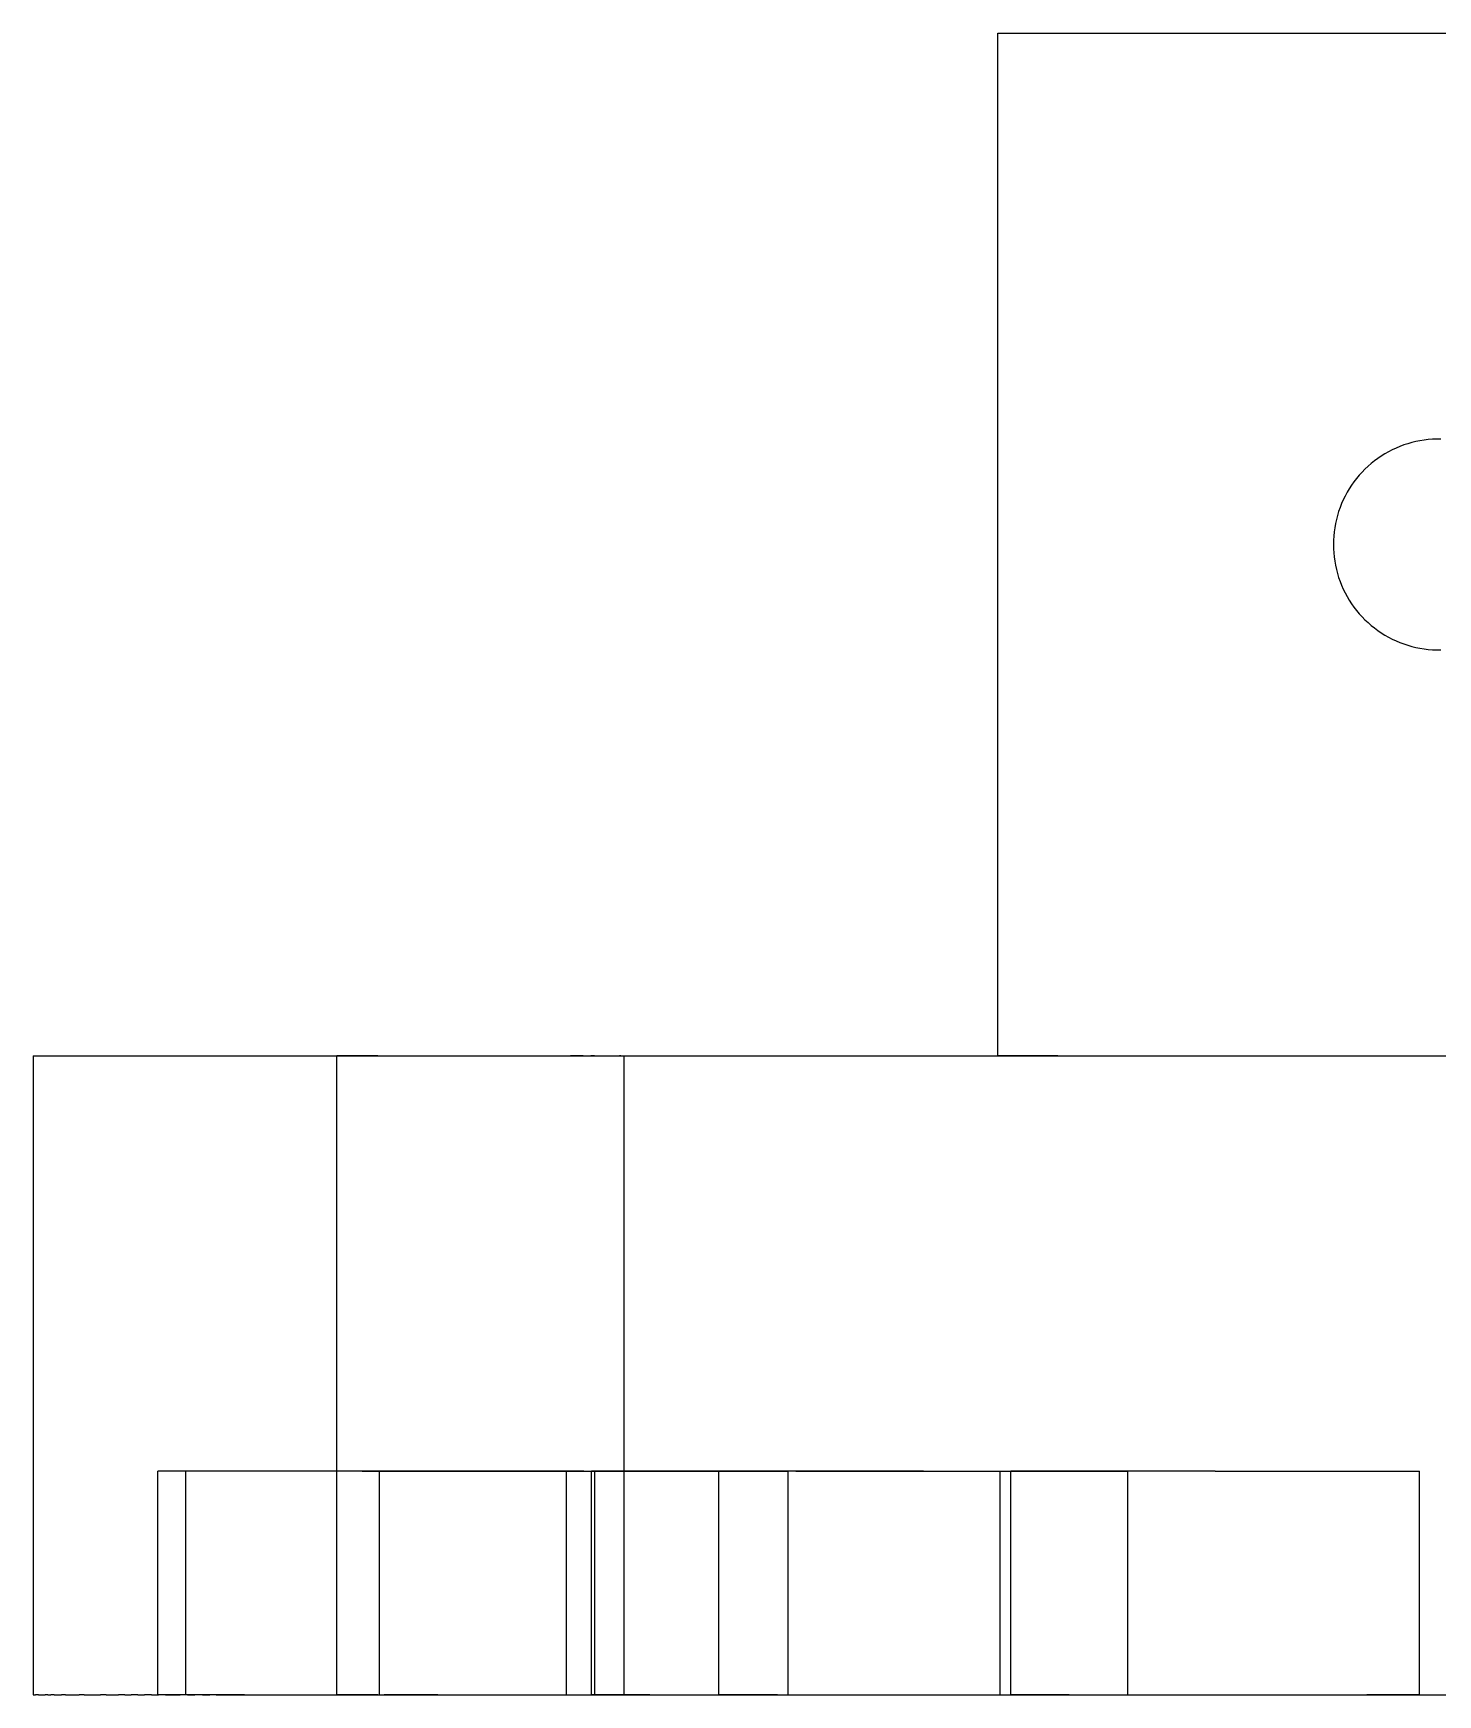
# Model space of a CAD drawing. Header units: millimetres. Extents: x -50 to 192, y -197 to 32.
# Drawn here: x 128 to 149.98, y -160 to -134 of the extents above; entities that cross this region are included whole.
import ezdxf

# ---------------------------------------------------------------- set-up
doc = ezdxf.new("R2010")
doc.units = ezdxf.units.MM
doc.layers.add('SIDE_YZ', color=7, linetype='Continuous')

msp = doc.modelspace()

# ---------------------------------------------------------------- linework, layer by layer
at = {"layer": 'SIDE_YZ'}
for p, q in [((143.1, -150), (143.1, -134)), ((143.1, -134), (143.102, -134)), ((143.102, -134), (143.11, -134)), ((143.11, -134), (143.122, -134)), ((143.122, -134), (143.139, -134)), ((143.139, -134), (143.161, -134)), ((143.161, -134), (143.188, -134)), ((143.188, -134), (143.22, -134)), ((143.22, -134), (143.257, -134)), ((143.257, -134), (143.298, -134)), ((143.298, -134), (143.344, -134)), ((143.344, -134), (143.394, -134)), ((143.394, -134), (143.449, -134)), ((143.449, -134), (143.508, -134)), ((143.508, -134), (143.572, -134)), ((143.572, -134), (143.639, -134)), ((143.639, -134), (143.711, -134)), ((143.711, -134), (143.787, -134)), ((143.787, -134), (143.867, -134)), ((143.867, -134), (143.95, -134)), ((143.95, -134), (144.037, -134)), ((144.037, -134), (144.128, -134)), ((144.128, -134), (144.222, -134)), ((144.222, -134), (144.319, -134)), ((144.319, -134), (144.419, -134)), ((144.419, -134), (144.522, -134)), ((144.522, -134), (144.628, -134)), ((144.628, -134), (144.736, -134)), ((144.736, -134), (144.847, -134)), ((144.847, -134), (144.96, -134)), ((144.96, -134), (145.075, -134)), ((145.075, -134), (145.192, -134)), ((145.192, -134), (145.311, -134)), ((145.311, -134), (145.431, -134)), ((145.431, -134), (145.553, -134)), ((145.553, -134), (145.676, -134)), ((145.676, -134), (145.799, -134)), ((145.799, -134), (145.924, -134)), ((145.924, -134), (146.049, -134)), ((146.049, -134), (146.174, -134)), ((146.174, -134), (146.3, -134)), ((146.3, -134), (173.7, -134)), ((149.642, -140.389), (149.578, -140.405)), ((149.706, -140.376), (149.642, -140.389)), ((149.771, -140.366), (149.706, -140.376)), ((149.836, -140.358), (149.771, -140.366)), ((149.902, -140.353), (149.836, -140.358)), ((149.967, -140.35), (149.902, -140.353)), ((150.033, -140.35), (149.967, -140.35)), ((149.046, -140.654), (148.993, -140.693)), ((149.1, -140.617), (149.046, -140.654)), ((149.156, -140.582), (149.1, -140.617)), ((149.213, -140.55), (149.156, -140.582)), ((149.271, -140.52), (149.213, -140.55)), ((149.331, -140.492), (149.271, -140.52)), ((149.391, -140.466), (149.331, -140.492)), ((149.453, -140.443), (149.391, -140.466)), ((149.515, -140.423), (149.453, -140.443)), ((149.578, -140.405), (149.515, -140.423)), ((148.755, -140.917), (148.713, -140.968)), ((148.799, -140.869), (148.755, -140.917)), ((148.845, -140.822), (148.799, -140.869)), ((148.893, -140.777), (148.845, -140.822)), ((148.942, -140.734), (148.893, -140.777)), ((148.993, -140.693), (148.942, -140.734)), ((148.599, -141.128), (148.566, -141.184)), ((148.635, -141.073), (148.599, -141.128)), ((148.673, -141.02), (148.635, -141.073)), ((148.713, -140.968), (148.673, -141.02)), ((148.455, -141.422), (148.433, -141.484)), ((148.479, -141.361), (148.455, -141.422)), ((148.505, -141.301), (148.479, -141.361)), ((148.534, -141.242), (148.505, -141.301)), ((148.566, -141.184), (148.534, -141.242)), ((148.383, -141.674), (148.371, -141.739)), ((148.397, -141.61), (148.383, -141.674)), ((148.414, -141.547), (148.397, -141.61)), ((148.433, -141.484), (148.414, -141.547)), ((148.351, -141.934), (148.35, -142)), ((148.355, -141.869), (148.351, -141.934)), ((148.362, -141.804), (148.355, -141.869)), ((148.371, -141.739), (148.362, -141.804)), ((148.35, -142), (148.351, -142.066)), ((148.351, -142.066), (148.355, -142.131)), ((148.355, -142.131), (148.362, -142.196)), ((148.362, -142.196), (148.371, -142.261)), ((148.371, -142.261), (148.383, -142.326)), ((148.383, -142.326), (148.397, -142.39)), ((148.397, -142.39), (148.414, -142.453)), ((148.414, -142.453), (148.433, -142.516)), ((148.433, -142.516), (148.455, -142.578)), ((148.455, -142.578), (148.479, -142.639)), ((148.479, -142.639), (148.505, -142.699)), ((148.505, -142.699), (148.534, -142.758)), ((148.534, -142.758), (148.566, -142.816)), ((148.566, -142.816), (148.599, -142.872)), ((148.599, -142.872), (148.635, -142.927)), ((148.635, -142.927), (148.673, -142.98)), ((148.673, -142.98), (148.713, -143.032)), ((148.713, -143.032), (148.755, -143.083)), ((148.755, -143.083), (148.799, -143.131)), ((148.799, -143.131), (148.845, -143.178)), ((148.845, -143.178), (148.893, -143.223)), ((148.893, -143.223), (148.942, -143.266)), ((148.942, -143.266), (148.993, -143.307)), ((148.993, -143.307), (149.046, -143.346)), ((149.046, -143.346), (149.1, -143.383)), ((149.1, -143.383), (149.156, -143.418)), ((149.156, -143.418), (149.213, -143.45)), ((149.213, -143.45), (149.271, -143.48)), ((149.271, -143.48), (149.331, -143.508)), ((149.331, -143.508), (149.391, -143.534)), ((149.391, -143.534), (149.453, -143.557)), ((149.453, -143.557), (149.515, -143.577)), ((149.515, -143.577), (149.578, -143.595)), ((149.578, -143.595), (149.642, -143.611)), ((149.642, -143.611), (149.706, -143.624)), ((149.706, -143.624), (149.771, -143.634)), ((149.771, -143.634), (149.836, -143.642)), ((149.836, -143.642), (149.902, -143.647)), ((149.902, -143.647), (149.967, -143.65)), ((149.967, -143.65), (150.033, -143.65)), ((128, -150), (128, -160)), ((128, -150), (128.002, -150)), ((128.002, -150), (128.009, -150)), ((128.009, -150), (128.021, -150)), ((128.021, -150), (128.037, -150)), ((128.037, -150), (128.058, -150)), ((128.058, -150), (128.083, -150)), ((128.083, -150), (128.113, -150)), ((128.113, -150), (128.147, -150)), ((128.147, -150), (128.185, -150)), ((128.185, -150), (128.228, -150)), ((128.228, -150), (128.276, -150)), ((128.276, -150), (128.327, -150)), ((128.327, -150), (128.383, -150)), ((128.383, -150), (128.442, -150)), ((128.442, -150), (128.506, -150)), ((128.506, -150), (128.573, -150)), ((128.573, -150), (128.644, -150)), ((128.644, -150), (128.719, -150)), ((128.719, -150), (128.797, -150)), ((128.797, -150), (128.879, -150)), ((128.879, -150), (128.964, -150)), ((128.964, -150), (129.052, -150)), ((129.052, -150), (129.143, -150)), ((129.143, -150), (129.237, -150)), ((129.237, -150), (129.333, -150)), ((129.333, -150), (129.433, -150)), ((129.433, -150), (129.534, -150)), ((129.534, -150), (129.638, -150)), ((129.638, -150), (129.744, -150)), ((129.744, -150), (129.852, -150)), ((129.852, -150), (129.962, -150)), ((129.962, -150), (130.073, -150)), ((130.073, -150), (130.186, -150)), ((130.186, -150), (130.3, -150)), ((130.3, -150), (130.415, -150)), ((130.415, -150), (130.531, -150)), ((130.531, -150), (130.647, -150)), ((130.647, -150), (130.765, -150)), ((130.765, -150), (130.882, -150)), ((130.882, -150), (131, -150)), ((131, -150), (189, -150)), ((132.75, -160), (132.75, -150)), ((132.754, -150), (132.75, -150)), ((132.761, -150), (132.754, -150)), ((132.772, -150), (132.761, -150)), ((132.786, -150), (132.772, -150)), ((132.804, -150), (132.786, -150)), ((132.825, -150), (132.804, -150)), ((132.849, -150), (132.825, -150)), ((132.877, -150), (132.849, -150)), ((132.909, -150), (132.877, -150)), ((132.943, -150), (132.909, -150)), ((132.981, -150), (132.943, -150)), ((133.022, -150), (132.981, -150)), ((133.067, -150), (133.022, -150)), ((133.114, -150), (133.067, -150)), ((133.164, -150), (133.114, -150)), ((133.217, -150), (133.164, -150)), ((133.273, -150), (133.217, -150)), ((133.332, -150), (133.273, -150)), ((133.393, -150), (133.332, -150)), ((133.393, -150), (133.457, -150)), ((133.457, -150), (133.523, -150)), ((133.523, -150), (133.592, -150)), ((133.592, -150), (133.663, -150)), ((133.663, -150), (133.736, -150)), ((133.736, -150), (133.811, -150)), ((133.811, -150), (133.888, -150)), ((133.888, -150), (133.967, -150)), ((133.967, -150), (134.047, -150)), ((134.047, -150), (134.129, -150)), ((134.129, -150), (134.212, -150)), ((134.212, -150), (134.296, -150)), ((134.296, -150), (134.382, -150)), ((134.382, -150), (134.468, -150)), ((134.468, -150), (134.556, -150)), ((134.556, -150), (134.644, -150)), ((134.644, -150), (134.732, -150)), ((134.732, -150), (134.821, -150)), ((134.821, -150), (134.911, -150)), ((134.911, -150), (135, -150)), ((135, -150), (135.089, -150)), ((135.089, -150), (135.179, -150)), ((135.179, -150), (135.268, -150)), ((135.268, -150), (135.356, -150)), ((135.356, -150), (135.444, -150)), ((135.444, -150), (135.532, -150)), ((135.532, -150), (135.618, -150)), ((135.618, -150), (135.704, -150)), ((135.704, -150), (135.788, -150)), ((135.788, -150), (135.871, -150)), ((135.871, -150), (135.953, -150)), ((135.953, -150), (136.033, -150)), ((136.033, -150), (136.112, -150)), ((136.112, -150), (136.189, -150)), ((136.189, -150), (136.264, -150)), ((136.264, -150), (136.337, -150)), ((136.337, -150), (136.408, -150)), ((136.477, -150), (136.408, -150)), ((136.543, -150), (136.477, -150)), ((136.607, -150), (136.543, -150)), ((136.607, -150), (136.668, -150)), ((136.668, -150), (136.727, -150)), ((136.783, -150), (136.727, -150)), ((136.783, -150), (136.836, -150)), ((136.836, -150), (136.886, -150)), ((136.886, -150), (136.933, -150)), ((136.933, -150), (136.978, -150)), ((136.978, -150), (137.019, -150)), ((137.019, -150), (137.057, -150)), ((137.057, -150), (137.091, -150)), ((137.091, -150), (137.123, -150)), ((137.123, -150), (137.151, -150)), ((137.151, -150), (137.175, -150)), ((137.196, -150), (137.175, -150)), ((137.196, -150), (137.214, -150)), ((137.214, -150), (137.228, -150)), ((137.228, -150), (137.239, -150)), ((137.239, -150), (137.246, -150)), ((137.246, -150), (137.25, -150)), ((137.25, -160), (137.25, -150)), ((143.102, -150), (143.1, -150)), ((143.11, -150), (143.102, -150)), ((143.122, -150), (143.11, -150)), ((143.139, -150), (143.122, -150)), ((143.161, -150), (143.139, -150)), ((143.188, -150), (143.161, -150)), ((143.22, -150), (143.188, -150)), ((143.257, -150), (143.22, -150)), ((143.298, -150), (143.257, -150)), ((143.344, -150), (143.298, -150)), ((143.394, -150), (143.344, -150)), ((143.449, -150), (143.394, -150)), ((143.508, -150), (143.449, -150)), ((143.572, -150), (143.508, -150)), ((143.639, -150), (143.572, -150)), ((143.711, -150), (143.639, -150)), ((143.787, -150), (143.711, -150)), ((143.867, -150), (143.787, -150)), ((143.95, -150), (143.867, -150)), ((144.037, -150), (143.95, -150)), ((144.037, -150), (144.128, -150)), ((144.128, -150), (144.222, -150)), ((144.222, -150), (144.319, -150)), ((144.319, -150), (144.419, -150)), ((144.419, -150), (144.522, -150)), ((144.522, -150), (144.628, -150)), ((144.628, -150), (144.736, -150)), ((144.736, -150), (144.847, -150)), ((144.847, -150), (144.96, -150)), ((144.96, -150), (145.075, -150)), ((145.075, -150), (145.192, -150)), ((145.192, -150), (145.311, -150)), ((145.311, -150), (145.431, -150)), ((145.431, -150), (145.553, -150)), ((145.553, -150), (145.676, -150)), ((145.676, -150), (145.799, -150)), ((145.799, -150), (145.924, -150)), ((145.924, -150), (146.049, -150)), ((146.049, -150), (146.174, -150)), ((146.174, -150), (146.3, -150)), ((146.3, -150), (173.7, -150)), ((129.949, -160), (129.949, -156.5)), ((129.954, -156.5), (129.949, -156.5)), ((129.964, -156.5), (129.954, -156.5)), ((129.979, -156.5), (129.964, -156.5)), ((129.999, -156.5), (129.979, -156.5)), ((130.024, -156.5), (129.999, -156.5)), ((130.054, -156.5), (130.024, -156.5)), ((130.089, -156.5), (130.054, -156.5)), ((130.129, -156.5), (130.089, -156.5)), ((130.174, -156.5), (130.129, -156.5)), ((130.223, -156.5), (130.174, -156.5)), ((130.277, -156.5), (130.223, -156.5)), ((130.335, -156.5), (130.277, -156.5)), ((130.398, -156.5), (130.335, -156.5)), ((130.391, -160), (130.391, -156.5)), ((130.396, -156.5), (130.391, -156.5)), ((130.406, -156.5), (130.396, -156.5)), ((130.465, -156.5), (130.398, -156.5)), ((130.421, -156.5), (130.406, -156.5)), ((130.441, -156.5), (130.421, -156.5)), ((130.466, -156.5), (130.441, -156.5)), ((130.537, -156.5), (130.465, -156.5)), ((130.496, -156.5), (130.466, -156.5)), ((130.531, -156.5), (130.496, -156.5)), ((130.571, -156.5), (130.531, -156.5)), ((130.612, -156.5), (130.537, -156.5)), ((130.616, -156.5), (130.571, -156.5)), ((130.692, -156.5), (130.612, -156.5)), ((130.665, -156.5), (130.616, -156.5)), ((130.719, -156.5), (130.665, -156.5)), ((130.776, -156.5), (130.692, -156.5)), ((130.777, -156.5), (130.719, -156.5)), ((130.863, -156.5), (130.776, -156.5)), ((130.84, -156.5), (130.777, -156.5)), ((130.907, -156.5), (130.84, -156.5)), ((130.954, -156.5), (130.863, -156.5)), ((130.979, -156.5), (130.907, -156.5)), ((131.048, -156.5), (130.954, -156.5)), ((131.055, -156.5), (130.979, -156.5)), ((131.146, -156.5), (131.048, -156.5)), ((131.134, -156.5), (131.055, -156.5)), ((131.218, -156.5), (131.134, -156.5)), ((131.246, -156.5), (131.146, -156.5)), ((131.305, -156.5), (131.218, -156.5)), ((131.35, -156.5), (131.246, -156.5)), ((131.396, -156.5), (131.305, -156.5)), ((131.457, -156.5), (131.35, -156.5)), ((131.49, -156.5), (131.396, -156.5)), ((131.566, -156.5), (131.457, -156.5)), ((131.588, -156.5), (131.49, -156.5)), ((131.678, -156.5), (131.566, -156.5)), ((131.689, -156.5), (131.588, -156.5)), ((131.792, -156.5), (131.678, -156.5)), ((131.792, -156.5), (131.689, -156.5)), ((131.899, -156.5), (131.792, -156.5)), ((131.909, -156.5), (131.792, -156.5)), ((132.008, -156.5), (131.899, -156.5)), ((132.027, -156.5), (131.909, -156.5)), ((132.12, -156.5), (132.008, -156.5)), ((132.147, -156.5), (132.027, -156.5)), ((132.234, -156.5), (132.12, -156.5)), ((132.269, -156.5), (132.147, -156.5)), ((132.351, -156.5), (132.234, -156.5)), ((132.392, -156.5), (132.269, -156.5)), ((132.469, -156.5), (132.351, -156.5)), ((132.516, -156.5), (132.392, -156.5)), ((132.589, -156.5), (132.469, -156.5)), ((132.641, -156.5), (132.516, -156.5)), ((132.711, -156.5), (132.589, -156.5)), ((132.767, -156.5), (132.641, -156.5)), ((132.834, -156.5), (132.711, -156.5)), ((132.894, -156.5), (132.767, -156.5)), ((132.958, -156.5), (132.834, -156.5)), ((133.021, -156.5), (132.894, -156.5)), ((133.083, -156.5), (132.958, -156.5)), ((133.148, -156.5), (133.021, -156.5)), ((133.209, -156.5), (133.083, -156.5)), ((133.148, -156.5), (133.275, -156.5)), ((133.336, -156.5), (133.209, -156.5)), ((133.275, -156.5), (133.402, -156.5)), ((133.463, -156.5), (133.336, -156.5)), ((133.402, -156.5), (133.529, -156.5)), ((133.418, -160), (133.418, -156.5)), ((133.423, -156.5), (133.418, -156.5)), ((133.433, -156.5), (133.423, -156.5)), ((133.448, -156.5), (133.433, -156.5)), ((133.468, -156.5), (133.448, -156.5)), ((133.59, -156.5), (133.463, -156.5)), ((133.494, -156.5), (133.468, -156.5)), ((133.524, -156.5), (133.494, -156.5)), ((133.559, -156.5), (133.524, -156.5)), ((133.529, -156.5), (133.655, -156.5)), ((133.598, -156.5), (133.559, -156.5)), ((133.59, -156.5), (133.717, -156.5)), ((133.643, -156.5), (133.598, -156.5)), ((133.692, -156.5), (133.643, -156.5)), ((133.655, -156.5), (133.78, -156.5)), ((133.746, -156.5), (133.692, -156.5)), ((133.717, -156.5), (133.844, -156.5)), ((133.805, -156.5), (133.746, -156.5)), ((133.78, -156.5), (133.904, -156.5)), ((133.867, -156.5), (133.805, -156.5)), ((133.844, -156.5), (133.971, -156.5)), ((133.935, -156.5), (133.867, -156.5)), ((133.904, -156.5), (134.027, -156.5)), ((134.006, -156.5), (133.935, -156.5)), ((133.971, -156.5), (134.097, -156.5)), ((134.082, -156.5), (134.006, -156.5)), ((134.027, -156.5), (134.149, -156.5)), ((134.161, -156.5), (134.082, -156.5)), ((134.097, -156.5), (134.222, -156.5)), ((134.149, -156.5), (134.269, -156.5)), ((134.245, -156.5), (134.161, -156.5)), ((134.222, -156.5), (134.346, -156.5)), ((134.332, -156.5), (134.245, -156.5)), ((134.269, -156.5), (134.387, -156.5)), ((134.423, -156.5), (134.332, -156.5)), ((134.346, -156.5), (134.469, -156.5)), ((134.387, -156.5), (134.503, -156.5)), ((134.517, -156.5), (134.423, -156.5)), ((134.469, -156.5), (134.591, -156.5)), ((134.503, -156.5), (134.618, -156.5)), ((134.615, -156.5), (134.517, -156.5)), ((134.591, -156.5), (134.711, -156.5)), ((134.716, -156.5), (134.615, -156.5)), ((134.618, -156.5), (134.73, -156.5)), ((134.711, -156.5), (134.829, -156.5)), ((134.82, -156.5), (134.716, -156.5)), ((134.73, -156.5), (134.839, -156.5)), ((134.926, -156.5), (134.82, -156.5)), ((134.829, -156.5), (134.946, -156.5)), ((134.839, -156.5), (134.946, -156.5)), ((135.036, -156.5), (134.926, -156.5)), ((134.946, -156.5), (135.06, -156.5)), ((134.946, -156.5), (135.049, -156.5)), ((135.148, -156.5), (135.036, -156.5)), ((135.049, -156.5), (135.15, -156.5)), ((135.06, -156.5), (135.172, -156.5)), ((135.262, -156.5), (135.148, -156.5)), ((135.15, -156.5), (135.248, -156.5)), ((135.172, -156.5), (135.281, -156.5)), ((135.248, -156.5), (135.342, -156.5)), ((135.378, -156.5), (135.262, -156.5)), ((135.281, -156.5), (135.388, -156.5)), ((135.342, -156.5), (135.433, -156.5)), ((135.496, -156.5), (135.378, -156.5)), ((135.388, -156.5), (135.491, -156.5)), ((135.433, -156.5), (135.52, -156.5)), ((135.491, -156.5), (135.592, -156.5)), ((135.616, -156.5), (135.496, -156.5)), ((135.52, -156.5), (135.604, -156.5)), ((135.592, -156.5), (135.69, -156.5)), ((135.604, -156.5), (135.683, -156.5)), ((135.738, -156.5), (135.616, -156.5)), ((135.683, -156.5), (135.759, -156.5)), ((135.69, -156.5), (135.784, -156.5)), ((135.861, -156.5), (135.738, -156.5)), ((135.759, -156.5), (135.83, -156.5)), ((135.784, -156.5), (135.875, -156.5)), ((135.83, -156.5), (135.898, -156.5)), ((135.985, -156.5), (135.861, -156.5)), ((135.875, -156.5), (135.962, -156.5)), ((135.898, -156.5), (135.961, -156.5)), ((135.961, -156.5), (136.019, -156.5)), ((135.962, -156.5), (136.046, -156.5)), ((136.11, -156.5), (135.985, -156.5)), ((136.019, -156.5), (136.073, -156.5)), ((136.046, -156.5), (136.126, -156.5)), ((136.073, -156.5), (136.122, -156.5)), ((136.236, -156.5), (136.11, -156.5)), ((136.122, -156.5), (136.167, -156.5)), ((136.126, -156.5), (136.201, -156.5)), ((136.167, -156.5), (136.207, -156.5)), ((136.201, -156.5), (136.273, -156.5)), ((136.207, -156.5), (136.242, -156.5)), ((136.363, -156.5), (136.236, -156.5)), ((136.242, -156.5), (136.272, -156.5)), ((136.272, -156.5), (136.297, -156.5)), ((136.273, -156.5), (136.34, -156.5)), ((136.297, -156.5), (136.317, -156.5)), ((136.317, -156.5), (136.332, -156.5)), ((136.332, -156.5), (136.342, -156.5)), ((136.34, -156.5), (136.403, -156.5)), ((136.342, -156.5), (136.347, -156.5)), ((136.347, -160), (136.347, -156.5)), ((136.49, -156.5), (136.363, -156.5)), ((136.403, -156.5), (136.461, -156.5)), ((136.461, -156.5), (136.515, -156.5)), ((136.617, -156.5), (136.49, -156.5)), ((136.515, -156.5), (136.564, -156.5)), ((136.564, -156.5), (136.609, -156.5)), ((136.609, -156.5), (136.649, -156.5)), ((136.617, -156.5), (136.745, -156.5)), ((136.649, -156.5), (136.684, -156.5)), ((136.684, -156.5), (136.714, -156.5)), ((136.714, -156.5), (136.739, -156.5)), ((136.736, -160), (136.736, -156.5)), ((136.741, -156.5), (136.736, -156.5)), ((136.739, -156.5), (136.759, -156.5)), ((136.751, -156.5), (136.741, -156.5)), ((136.745, -156.5), (136.872, -156.5)), ((136.766, -156.5), (136.751, -156.5)), ((136.759, -156.5), (136.774, -156.5)), ((136.786, -156.5), (136.766, -156.5)), ((136.774, -156.5), (136.784, -156.5)), ((136.784, -156.5), (136.789, -156.5)), ((136.811, -156.5), (136.786, -156.5)), ((136.789, -160), (136.789, -156.5)), ((136.841, -156.5), (136.811, -156.5)), ((136.876, -156.5), (136.841, -156.5)), ((136.872, -156.5), (136.998, -156.5)), ((136.916, -156.5), (136.876, -156.5)), ((136.961, -156.5), (136.916, -156.5)), ((137.01, -156.5), (136.961, -156.5)), ((136.998, -156.5), (137.124, -156.5)), ((137.064, -156.5), (137.01, -156.5)), ((137.122, -156.5), (137.064, -156.5)), ((137.185, -156.5), (137.122, -156.5)), ((137.124, -156.5), (137.249, -156.5)), ((137.253, -156.5), (137.185, -156.5)), ((137.249, -156.5), (137.374, -156.5)), ((137.324, -156.5), (137.253, -156.5)), ((137.4, -156.5), (137.324, -156.5)), ((137.374, -156.5), (137.497, -156.5)), ((137.479, -156.5), (137.4, -156.5)), ((137.563, -156.5), (137.479, -156.5)), ((137.497, -156.5), (137.618, -156.5)), ((137.65, -156.5), (137.563, -156.5)), ((137.618, -156.5), (137.738, -156.5)), ((137.741, -156.5), (137.65, -156.5)), ((137.738, -156.5), (137.857, -156.5)), ((137.835, -156.5), (137.741, -156.5)), ((137.933, -156.5), (137.835, -156.5)), ((137.857, -156.5), (137.973, -156.5)), ((138.034, -156.5), (137.933, -156.5)), ((137.973, -156.5), (138.087, -156.5)), ((138.137, -156.5), (138.034, -156.5)), ((138.087, -156.5), (138.199, -156.5)), ((138.244, -156.5), (138.137, -156.5)), ((138.199, -156.5), (138.308, -156.5)), ((138.353, -156.5), (138.244, -156.5)), ((138.308, -156.5), (138.415, -156.5)), ((138.465, -156.5), (138.353, -156.5)), ((138.415, -156.5), (138.519, -156.5)), ((138.58, -156.5), (138.465, -156.5)), ((138.519, -156.5), (138.62, -156.5)), ((138.696, -156.5), (138.58, -156.5)), ((138.62, -156.5), (138.717, -156.5)), ((138.814, -156.5), (138.696, -156.5)), ((138.717, -156.5), (138.812, -156.5)), ((138.734, -160), (138.734, -156.5)), ((138.739, -156.5), (138.734, -156.5)), ((138.749, -156.5), (138.739, -156.5)), ((138.764, -156.5), (138.749, -156.5)), ((138.785, -156.5), (138.764, -156.5)), ((138.81, -156.5), (138.785, -156.5)), ((138.84, -156.5), (138.81, -156.5)), ((138.812, -156.5), (138.902, -156.5)), ((138.934, -156.5), (138.814, -156.5)), ((138.875, -156.5), (138.84, -156.5)), ((138.915, -156.5), (138.875, -156.5)), ((138.902, -156.5), (138.99, -156.5)), ((138.959, -156.5), (138.915, -156.5)), ((139.056, -156.5), (138.934, -156.5)), ((139.008, -156.5), (138.959, -156.5)), ((138.99, -156.5), (139.073, -156.5)), ((139.062, -156.5), (139.008, -156.5)), ((139.179, -156.5), (139.056, -156.5)), ((139.121, -156.5), (139.062, -156.5)), ((139.073, -156.5), (139.153, -156.5)), ((139.184, -156.5), (139.121, -156.5)), ((139.153, -156.5), (139.228, -156.5)), ((139.303, -156.5), (139.179, -156.5)), ((139.251, -156.5), (139.184, -156.5)), ((139.228, -156.5), (139.3, -156.5)), ((139.322, -156.5), (139.251, -156.5)), ((139.3, -156.5), (139.367, -156.5)), ((139.428, -156.5), (139.303, -156.5)), ((139.398, -156.5), (139.322, -156.5)), ((139.367, -156.5), (139.43, -156.5)), ((139.478, -156.5), (139.398, -156.5)), ((139.554, -156.5), (139.428, -156.5)), ((139.43, -156.5), (139.488, -156.5)), ((139.561, -156.5), (139.478, -156.5)), ((139.488, -156.5), (139.542, -156.5)), ((139.542, -156.5), (139.592, -156.5)), ((139.681, -156.5), (139.554, -156.5)), ((139.648, -156.5), (139.561, -156.5)), ((139.592, -156.5), (139.636, -156.5)), ((139.636, -156.5), (139.676, -156.5)), ((139.739, -156.5), (139.648, -156.5)), ((139.676, -156.5), (139.711, -156.5)), ((139.808, -156.5), (139.681, -156.5)), ((139.711, -156.5), (139.741, -156.5)), ((139.834, -156.5), (139.739, -156.5)), ((139.741, -156.5), (139.766, -156.5)), ((139.766, -156.5), (139.786, -156.5)), ((139.786, -156.5), (139.802, -156.5)), ((139.802, -156.5), (139.812, -156.5)), ((139.935, -156.5), (139.808, -156.5)), ((139.812, -156.5), (139.817, -156.5)), ((139.817, -160), (139.817, -156.5)), ((139.931, -156.5), (139.834, -156.5)), ((140.032, -156.5), (139.931, -156.5)), ((139.935, -156.5), (140.062, -156.5)), ((140.136, -156.5), (140.032, -156.5)), ((140.062, -156.5), (140.189, -156.5)), ((140.243, -156.5), (140.136, -156.5)), ((140.189, -156.5), (140.316, -156.5)), ((140.352, -156.5), (140.243, -156.5)), ((140.316, -156.5), (140.442, -156.5)), ((140.464, -156.5), (140.352, -156.5)), ((140.442, -156.5), (140.567, -156.5)), ((140.578, -156.5), (140.464, -156.5)), ((140.567, -156.5), (140.691, -156.5)), ((140.694, -156.5), (140.578, -156.5)), ((140.691, -156.5), (140.814, -156.5)), ((140.812, -156.5), (140.694, -156.5)), ((140.933, -156.5), (140.812, -156.5)), ((140.814, -156.5), (140.936, -156.5)), ((141.054, -156.5), (140.933, -156.5)), ((140.936, -156.5), (141.056, -156.5)), ((141.177, -156.5), (141.054, -156.5)), ((141.056, -156.5), (141.174, -156.5)), ((141.174, -156.5), (141.291, -156.5)), ((141.301, -156.5), (141.177, -156.5)), ((141.291, -156.5), (141.405, -156.5)), ((141.427, -156.5), (141.301, -156.5)), ((141.405, -156.5), (141.517, -156.5)), ((141.553, -156.5), (141.427, -156.5)), ((141.517, -156.5), (141.626, -156.5)), ((141.679, -156.5), (141.553, -156.5)), ((141.626, -156.5), (141.733, -156.5)), ((141.806, -156.5), (141.679, -156.5)), ((141.733, -156.5), (141.837, -156.5)), ((141.933, -156.5), (141.806, -156.5)), ((141.837, -156.5), (141.937, -156.5)), ((141.933, -156.5), (142.061, -156.5)), ((141.937, -156.5), (142.035, -156.5)), ((142.035, -156.5), (142.129, -156.5)), ((142.061, -156.5), (142.188, -156.5)), ((142.129, -156.5), (142.22, -156.5)), ((142.188, -156.5), (142.314, -156.5)), ((142.22, -156.5), (142.307, -156.5)), ((142.307, -156.5), (142.391, -156.5)), ((142.314, -156.5), (142.44, -156.5)), ((142.391, -156.5), (142.471, -156.5)), ((142.44, -156.5), (142.566, -156.5)), ((142.471, -156.5), (142.546, -156.5)), ((142.546, -156.5), (142.618, -156.5)), ((142.566, -156.5), (142.69, -156.5)), ((142.618, -156.5), (142.685, -156.5)), ((142.685, -156.5), (142.748, -156.5)), ((142.69, -156.5), (142.813, -156.5)), ((142.748, -156.5), (142.806, -156.5)), ((142.806, -156.5), (142.86, -156.5)), ((142.813, -156.5), (142.934, -156.5)), ((142.86, -156.5), (142.909, -156.5)), ((142.909, -156.5), (142.954, -156.5)), ((142.934, -156.5), (143.054, -156.5)), ((142.954, -156.5), (142.994, -156.5)), ((142.994, -156.5), (143.029, -156.5)), ((143.029, -156.5), (143.059, -156.5)), ((143.054, -156.5), (143.173, -156.5)), ((143.059, -156.5), (143.084, -156.5)), ((143.084, -156.5), (143.104, -156.5)), ((143.104, -156.5), (143.119, -156.5)), ((143.119, -156.5), (143.129, -156.5)), ((143.129, -156.5), (143.134, -156.5)), ((143.134, -160), (143.134, -156.5)), ((143.173, -156.5), (143.289, -156.5)), ((143.289, -156.5), (143.403, -156.5)), ((143.301, -160), (143.301, -156.5)), ((143.306, -156.5), (143.301, -156.5)), ((143.316, -156.5), (143.306, -156.5)), ((143.331, -156.5), (143.316, -156.5)), ((143.351, -156.5), (143.331, -156.5)), ((143.376, -156.5), (143.351, -156.5)), ((143.406, -156.5), (143.376, -156.5)), ((143.403, -156.5), (143.515, -156.5)), ((143.441, -156.5), (143.406, -156.5)), ((143.481, -156.5), (143.441, -156.5)), ((143.526, -156.5), (143.481, -156.5)), ((143.515, -156.5), (143.624, -156.5)), ((143.575, -156.5), (143.526, -156.5)), ((143.629, -156.5), (143.575, -156.5)), ((143.624, -156.5), (143.731, -156.5)), ((143.687, -156.5), (143.629, -156.5)), ((143.75, -156.5), (143.687, -156.5)), ((143.731, -156.5), (143.835, -156.5)), ((143.817, -156.5), (143.75, -156.5)), ((143.889, -156.5), (143.817, -156.5)), ((143.835, -156.5), (143.936, -156.5)), ((143.965, -156.5), (143.889, -156.5)), ((143.936, -156.5), (144.033, -156.5)), ((144.044, -156.5), (143.965, -156.5)), ((144.033, -156.5), (144.128, -156.5)), ((144.128, -156.5), (144.044, -156.5)), ((144.128, -156.5), (144.219, -156.5)), ((144.215, -156.5), (144.128, -156.5)), ((144.306, -156.5), (144.215, -156.5)), ((144.219, -156.5), (144.306, -156.5)), ((144.306, -156.5), (144.389, -156.5)), ((144.4, -156.5), (144.306, -156.5)), ((144.389, -156.5), (144.469, -156.5)), ((144.498, -156.5), (144.4, -156.5)), ((144.469, -156.5), (144.545, -156.5)), ((144.599, -156.5), (144.498, -156.5)), ((144.545, -156.5), (144.616, -156.5)), ((144.702, -156.5), (144.599, -156.5)), ((144.616, -156.5), (144.683, -156.5)), ((144.683, -156.5), (144.746, -156.5)), ((144.809, -156.5), (144.702, -156.5)), ((144.746, -156.5), (144.805, -156.5)), ((144.805, -156.5), (144.859, -156.5)), ((144.918, -156.5), (144.809, -156.5)), ((144.859, -156.5), (144.908, -156.5)), ((144.908, -156.5), (144.952, -156.5)), ((145.03, -156.5), (144.918, -156.5)), ((144.952, -156.5), (144.992, -156.5)), ((144.992, -156.5), (145.027, -156.5)), ((145.027, -156.5), (145.057, -156.5)), ((145.144, -156.5), (145.03, -156.5)), ((145.057, -156.5), (145.082, -156.5)), ((145.082, -156.5), (145.103, -156.5)), ((145.103, -156.5), (145.118, -156.5)), ((145.118, -156.5), (145.128, -156.5)), ((145.128, -156.5), (145.133, -156.5)), ((145.133, -160), (145.133, -156.5)), ((145.261, -156.5), (145.144, -156.5)), ((145.379, -156.5), (145.261, -156.5)), ((145.499, -156.5), (145.379, -156.5)), ((145.621, -156.5), (145.499, -156.5)), ((145.744, -156.5), (145.621, -156.5)), ((145.868, -156.5), (145.744, -156.5)), ((145.993, -156.5), (145.868, -156.5)), ((146.119, -156.5), (145.993, -156.5)), ((146.246, -156.5), (146.119, -156.5)), ((146.373, -156.5), (146.246, -156.5)), ((146.5, -156.5), (146.373, -156.5)), ((146.5, -156.5), (146.627, -156.5)), ((146.627, -156.5), (146.754, -156.5)), ((146.754, -156.5), (146.881, -156.5)), ((146.881, -156.5), (147.007, -156.5)), ((147.007, -156.5), (147.132, -156.5)), ((147.132, -156.5), (147.256, -156.5)), ((147.256, -156.5), (147.379, -156.5)), ((147.379, -156.5), (147.501, -156.5)), ((147.501, -156.5), (147.621, -156.5)), ((147.621, -156.5), (147.739, -156.5)), ((147.739, -156.5), (147.856, -156.5)), ((147.856, -156.5), (147.97, -156.5)), ((147.97, -156.5), (148.082, -156.5)), ((148.082, -156.5), (148.191, -156.5)), ((148.191, -156.5), (148.298, -156.5)), ((148.298, -156.5), (148.401, -156.5)), ((148.401, -156.5), (148.502, -156.5)), ((148.502, -156.5), (148.6, -156.5)), ((148.6, -156.5), (148.694, -156.5)), ((148.694, -156.5), (148.785, -156.5)), ((148.785, -156.5), (148.872, -156.5)), ((148.872, -156.5), (148.956, -156.5)), ((148.956, -156.5), (149.035, -156.5)), ((149.035, -156.5), (149.111, -156.5)), ((149.111, -156.5), (149.183, -156.5)), ((149.183, -156.5), (149.25, -156.5)), ((149.25, -156.5), (149.313, -156.5)), ((149.313, -156.5), (149.371, -156.5)), ((149.371, -156.5), (149.425, -156.5)), ((149.425, -156.5), (149.474, -156.5)), ((149.474, -156.5), (149.519, -156.5)), ((149.519, -156.5), (149.559, -156.5)), ((149.559, -156.5), (149.594, -156.5)), ((149.594, -156.5), (149.624, -156.5)), ((149.624, -156.5), (149.649, -156.5)), ((149.649, -156.5), (149.669, -156.5)), ((149.669, -156.5), (149.684, -156.5)), ((149.684, -156.5), (149.694, -156.5)), ((149.694, -156.5), (149.699, -156.5)), ((149.699, -160), (149.699, -156.5)), ((128, -160), (128.002, -160)), ((128.009, -160), (128.002, -160)), ((128.009, -160), (128.021, -160)), ((128.021, -160), (128.037, -160)), ((128.058, -160), (128.037, -160)), ((128.083, -160), (128.058, -160)), ((128.083, -160), (128.113, -160)), ((128.113, -160), (128.147, -160)), ((128.147, -160), (128.185, -160)), ((128.228, -160), (128.185, -160)), ((128.228, -160), (128.276, -160)), ((128.327, -160), (128.276, -160)), ((128.327, -160), (128.383, -160)), ((128.383, -160), (128.442, -160)), ((128.506, -160), (128.442, -160)), ((128.506, -160), (128.573, -160)), ((128.573, -160), (128.644, -160)), ((128.644, -160), (128.719, -160)), ((128.797, -160), (128.719, -160)), ((128.797, -160), (128.879, -160)), ((128.879, -160), (128.964, -160)), ((128.964, -160), (129.052, -160)), ((129.143, -160), (129.052, -160)), ((129.143, -160), (129.237, -160)), ((129.237, -160), (129.333, -160)), ((129.433, -160), (129.333, -160)), ((129.433, -160), (129.534, -160)), ((129.638, -160), (129.534, -160)), ((129.638, -160), (129.744, -160)), ((129.852, -160), (129.744, -160)), ((129.852, -160), (129.962, -160)), ((129.954, -160), (129.949, -160)), ((129.964, -160), (129.954, -160)), ((130.073, -160), (129.962, -160)), ((129.979, -160), (129.964, -160)), ((129.999, -160), (129.979, -160)), ((130.024, -160), (129.999, -160)), ((130.054, -160), (130.024, -160)), ((130.089, -160), (130.054, -160)), ((130.073, -160), (130.186, -160)), ((130.129, -160), (130.089, -160)), ((130.174, -160), (130.129, -160)), ((130.223, -160), (130.174, -160)), ((130.186, -160), (130.3, -160)), ((130.277, -160), (130.223, -160)), ((130.335, -160), (130.277, -160)), ((130.415, -160), (130.3, -160)), ((130.398, -160), (130.335, -160)), ((130.396, -160), (130.391, -160)), ((130.406, -160), (130.396, -160)), ((130.465, -160), (130.398, -160)), ((130.421, -160), (130.406, -160)), ((130.415, -160), (130.531, -160)), ((130.441, -160), (130.421, -160)), ((130.466, -160), (130.441, -160)), ((130.537, -160), (130.465, -160)), ((130.496, -160), (130.466, -160)), ((130.531, -160), (130.496, -160)), ((130.647, -160), (130.531, -160)), ((130.571, -160), (130.531, -160)), ((130.612, -160), (130.537, -160)), ((130.616, -160), (130.571, -160)), ((130.692, -160), (130.612, -160)), ((130.665, -160), (130.616, -160)), ((130.647, -160), (130.765, -160)), ((130.719, -160), (130.665, -160)), ((130.776, -160), (130.692, -160)), ((130.777, -160), (130.719, -160)), ((130.882, -160), (130.765, -160)), ((130.863, -160), (130.776, -160)), ((130.84, -160), (130.777, -160)), ((130.907, -160), (130.84, -160)), ((130.863, -160), (130.954, -160)), ((130.882, -160), (131, -160)), ((130.979, -160), (130.907, -160)), ((130.954, -160), (131.048, -160)), ((131.055, -160), (130.979, -160)), ((131, -160), (189, -160)), ((131.048, -160), (131.146, -160)), ((131.134, -160), (131.055, -160)), ((131.218, -160), (131.134, -160)), ((131.146, -160), (131.246, -160)), ((131.305, -160), (131.218, -160)), ((131.246, -160), (131.35, -160)), ((131.305, -160), (131.396, -160)), ((131.35, -160), (131.457, -160)), ((131.396, -160), (131.49, -160)), ((131.457, -160), (131.566, -160)), ((131.49, -160), (131.588, -160)), ((131.566, -160), (131.678, -160)), ((131.588, -160), (131.689, -160)), ((131.678, -160), (131.792, -160)), ((131.689, -160), (131.792, -160)), ((131.792, -160), (131.899, -160)), ((131.792, -160), (131.909, -160)), ((131.899, -160), (132.008, -160)), ((131.909, -160), (132.027, -160)), ((132.008, -160), (132.12, -160)), ((132.027, -160), (132.147, -160)), ((132.12, -160), (132.234, -160)), ((132.147, -160), (132.269, -160)), ((132.234, -160), (132.351, -160)), ((132.269, -160), (132.392, -160)), ((132.351, -160), (132.469, -160)), ((132.392, -160), (132.516, -160)), ((132.469, -160), (132.589, -160)), ((132.516, -160), (132.641, -160)), ((132.589, -160), (132.711, -160)), ((132.641, -160), (132.767, -160)), ((132.711, -160), (132.834, -160)), ((132.754, -160), (132.75, -160)), ((132.761, -160), (132.754, -160)), ((132.772, -160), (132.761, -160)), ((132.767, -160), (132.894, -160)), ((132.786, -160), (132.772, -160)), ((132.804, -160), (132.786, -160)), ((132.825, -160), (132.804, -160)), ((132.849, -160), (132.825, -160)), ((132.834, -160), (132.958, -160)), ((132.877, -160), (132.849, -160)), ((132.909, -160), (132.877, -160)), ((132.894, -160), (133.021, -160)), ((132.943, -160), (132.909, -160)), ((132.981, -160), (132.943, -160)), ((132.958, -160), (133.083, -160)), ((133.022, -160), (132.981, -160)), ((133.021, -160), (133.148, -160)), ((133.067, -160), (133.022, -160)), ((133.114, -160), (133.067, -160)), ((133.083, -160), (133.209, -160)), ((133.164, -160), (133.114, -160)), ((133.148, -160), (133.275, -160)), ((133.217, -160), (133.164, -160)), ((133.209, -160), (133.336, -160)), ((133.273, -160), (133.217, -160)), ((133.332, -160), (133.273, -160)), ((133.275, -160), (133.402, -160)), ((133.393, -160), (133.332, -160)), ((133.336, -160), (133.463, -160)), ((133.393, -160), (133.457, -160)), ((133.402, -160), (133.529, -160)), ((133.418, -160), (133.423, -160)), ((133.423, -160), (133.433, -160)), ((133.433, -160), (133.448, -160)), ((133.448, -160), (133.468, -160)), ((133.457, -160), (133.523, -160)), ((133.463, -160), (133.59, -160)), ((133.468, -160), (133.494, -160)), ((133.524, -160), (133.494, -160)), ((133.523, -160), (133.592, -160)), ((133.559, -160), (133.524, -160)), ((133.529, -160), (133.655, -160)), ((133.598, -160), (133.559, -160)), ((133.59, -160), (133.717, -160)), ((133.592, -160), (133.663, -160)), ((133.643, -160), (133.598, -160)), ((133.692, -160), (133.643, -160)), ((133.655, -160), (133.78, -160)), ((133.663, -160), (133.736, -160)), ((133.746, -160), (133.692, -160)), ((133.717, -160), (133.844, -160)), ((133.736, -160), (133.811, -160)), ((133.805, -160), (133.746, -160)), ((133.78, -160), (133.904, -160)), ((133.867, -160), (133.805, -160)), ((133.811, -160), (133.888, -160)), ((133.844, -160), (133.971, -160)), ((133.935, -160), (133.867, -160)), ((133.888, -160), (133.967, -160)), ((133.904, -160), (134.027, -160)), ((134.006, -160), (133.935, -160)), ((133.967, -160), (134.047, -160)), ((133.971, -160), (134.097, -160)), ((134.082, -160), (134.006, -160)), ((134.027, -160), (134.149, -160)), ((134.047, -160), (134.129, -160)), ((134.161, -160), (134.082, -160)), ((134.097, -160), (134.222, -160)), ((134.129, -160), (134.212, -160)), ((134.149, -160), (134.269, -160)), ((134.245, -160), (134.161, -160)), ((134.212, -160), (134.296, -160)), ((134.222, -160), (134.346, -160)), ((134.332, -160), (134.245, -160)), ((134.269, -160), (134.387, -160)), ((134.296, -160), (134.382, -160)), ((134.332, -160), (134.423, -160)), ((134.346, -160), (134.469, -160)), ((134.382, -160), (134.468, -160)), ((134.387, -160), (134.503, -160)), ((134.423, -160), (134.517, -160)), ((134.468, -160), (134.556, -160)), ((134.469, -160), (134.591, -160)), ((134.503, -160), (134.618, -160)), ((134.517, -160), (134.615, -160)), ((134.556, -160), (134.644, -160)), ((134.591, -160), (134.711, -160)), ((134.615, -160), (134.716, -160)), ((134.618, -160), (134.73, -160)), ((134.644, -160), (134.732, -160)), ((134.711, -160), (134.829, -160)), ((134.716, -160), (134.82, -160)), ((134.73, -160), (134.839, -160)), ((134.732, -160), (134.821, -160)), ((134.82, -160), (134.926, -160)), ((134.821, -160), (134.911, -160)), ((134.829, -160), (134.946, -160)), ((134.839, -160), (134.946, -160)), ((134.911, -160), (135, -160)), ((134.926, -160), (135.036, -160)), ((134.946, -160), (135.06, -160)), ((134.946, -160), (135.049, -160)), ((135, -160), (135.089, -160)), ((135.036, -160), (135.148, -160)), ((135.049, -160), (135.15, -160)), ((135.06, -160), (135.172, -160)), ((135.089, -160), (135.179, -160)), ((135.148, -160), (135.262, -160)), ((135.15, -160), (135.248, -160)), ((135.172, -160), (135.281, -160)), ((135.179, -160), (135.268, -160)), ((135.248, -160), (135.342, -160)), ((135.262, -160), (135.378, -160)), ((135.268, -160), (135.356, -160)), ((135.281, -160), (135.388, -160)), ((135.342, -160), (135.433, -160)), ((135.356, -160), (135.444, -160)), ((135.378, -160), (135.496, -160)), ((135.388, -160), (135.491, -160)), ((135.433, -160), (135.52, -160)), ((135.444, -160), (135.532, -160)), ((135.491, -160), (135.592, -160)), ((135.496, -160), (135.616, -160)), ((135.52, -160), (135.604, -160)), ((135.532, -160), (135.618, -160)), ((135.592, -160), (135.69, -160)), ((135.604, -160), (135.683, -160)), ((135.616, -160), (135.738, -160)), ((135.618, -160), (135.704, -160)), ((135.683, -160), (135.759, -160)), ((135.69, -160), (135.784, -160)), ((135.704, -160), (135.788, -160)), ((135.738, -160), (135.861, -160)), ((135.759, -160), (135.83, -160)), ((135.784, -160), (135.875, -160)), ((135.788, -160), (135.871, -160)), ((135.83, -160), (135.898, -160)), ((135.861, -160), (135.985, -160)), ((135.871, -160), (135.953, -160)), ((135.875, -160), (135.962, -160)), ((135.898, -160), (135.961, -160)), ((135.953, -160), (136.033, -160)), ((135.961, -160), (136.019, -160)), ((135.962, -160), (136.046, -160)), ((135.985, -160), (136.11, -160)), ((136.019, -160), (136.073, -160)), ((136.033, -160), (136.112, -160)), ((136.046, -160), (136.126, -160)), ((136.073, -160), (136.122, -160)), ((136.11, -160), (136.236, -160)), ((136.112, -160), (136.189, -160)), ((136.122, -160), (136.167, -160)), ((136.126, -160), (136.201, -160)), ((136.167, -160), (136.207, -160)), ((136.189, -160), (136.264, -160)), ((136.201, -160), (136.273, -160)), ((136.207, -160), (136.242, -160)), ((136.236, -160), (136.363, -160)), ((136.242, -160), (136.272, -160)), ((136.264, -160), (136.337, -160)), ((136.272, -160), (136.297, -160)), ((136.273, -160), (136.34, -160)), ((136.297, -160), (136.317, -160)), ((136.317, -160), (136.332, -160)), ((136.332, -160), (136.342, -160)), ((136.337, -160), (136.408, -160)), ((136.34, -160), (136.403, -160)), ((136.342, -160), (136.347, -160)), ((136.363, -160), (136.49, -160)), ((136.403, -160), (136.461, -160)), ((136.408, -160), (136.477, -160)), ((136.461, -160), (136.515, -160)), ((136.477, -160), (136.543, -160)), ((136.49, -160), (136.617, -160)), ((136.515, -160), (136.564, -160)), ((136.543, -160), (136.607, -160)), ((136.564, -160), (136.609, -160)), ((136.607, -160), (136.668, -160)), ((136.609, -160), (136.649, -160)), ((136.617, -160), (136.745, -160)), ((136.649, -160), (136.684, -160)), ((136.668, -160), (136.727, -160)), ((136.684, -160), (136.714, -160)), ((136.714, -160), (136.739, -160)), ((136.727, -160), (136.783, -160)), ((136.741, -160), (136.736, -160)), ((136.739, -160), (136.759, -160)), ((136.751, -160), (136.741, -160)), ((136.745, -160), (136.872, -160)), ((136.766, -160), (136.751, -160)), ((136.759, -160), (136.774, -160)), ((136.786, -160), (136.766, -160)), ((136.774, -160), (136.784, -160)), ((136.783, -160), (136.836, -160)), ((136.784, -160), (136.789, -160)), ((136.811, -160), (136.786, -160)), ((136.841, -160), (136.811, -160)), ((136.836, -160), (136.886, -160)), ((136.876, -160), (136.841, -160)), ((136.872, -160), (136.998, -160)), ((136.916, -160), (136.876, -160)), ((136.886, -160), (136.933, -160)), ((136.961, -160), (136.916, -160)), ((136.933, -160), (136.978, -160)), ((137.01, -160), (136.961, -160)), ((136.978, -160), (137.019, -160)), ((136.998, -160), (137.124, -160)), ((137.064, -160), (137.01, -160)), ((137.019, -160), (137.057, -160)), ((137.057, -160), (137.091, -160)), ((137.122, -160), (137.064, -160)), ((137.091, -160), (137.123, -160)), ((137.185, -160), (137.122, -160)), ((137.123, -160), (137.151, -160)), ((137.124, -160), (137.249, -160)), ((137.175, -160), (137.151, -160)), ((137.196, -160), (137.175, -160)), ((137.253, -160), (137.185, -160)), ((137.214, -160), (137.196, -160)), ((137.228, -160), (137.214, -160)), ((137.239, -160), (137.228, -160)), ((137.239, -160), (137.246, -160)), ((137.246, -160), (137.25, -160)), ((137.249, -160), (137.374, -160)), ((137.324, -160), (137.253, -160)), ((137.4, -160), (137.324, -160)), ((137.374, -160), (137.497, -160)), ((137.479, -160), (137.4, -160)), ((137.563, -160), (137.479, -160)), ((137.497, -160), (137.618, -160)), ((137.65, -160), (137.563, -160)), ((137.618, -160), (137.738, -160)), ((137.65, -160), (137.741, -160)), ((137.738, -160), (137.857, -160)), ((137.741, -160), (137.835, -160)), ((137.835, -160), (137.933, -160)), ((137.857, -160), (137.973, -160)), ((137.933, -160), (138.034, -160)), ((137.973, -160), (138.087, -160)), ((138.034, -160), (138.137, -160)), ((138.087, -160), (138.199, -160)), ((138.137, -160), (138.244, -160)), ((138.199, -160), (138.308, -160)), ((138.244, -160), (138.353, -160)), ((138.308, -160), (138.415, -160)), ((138.353, -160), (138.465, -160)), ((138.415, -160), (138.519, -160)), ((138.465, -160), (138.58, -160)), ((138.519, -160), (138.62, -160)), ((138.58, -160), (138.696, -160)), ((138.62, -160), (138.717, -160)), ((138.696, -160), (138.814, -160)), ((138.717, -160), (138.812, -160)), ((138.739, -160), (138.734, -160)), ((138.749, -160), (138.739, -160)), ((138.764, -160), (138.749, -160)), ((138.785, -160), (138.764, -160)), ((138.81, -160), (138.785, -160)), ((138.84, -160), (138.81, -160)), ((138.812, -160), (138.902, -160)), ((138.814, -160), (138.934, -160)), ((138.875, -160), (138.84, -160)), ((138.915, -160), (138.875, -160)), ((138.902, -160), (138.99, -160)), ((138.959, -160), (138.915, -160)), ((138.934, -160), (139.056, -160)), ((139.008, -160), (138.959, -160)), ((138.99, -160), (139.073, -160)), ((139.062, -160), (139.008, -160)), ((139.056, -160), (139.179, -160)), ((139.121, -160), (139.062, -160)), ((139.073, -160), (139.153, -160)), ((139.184, -160), (139.121, -160)), ((139.153, -160), (139.228, -160)), ((139.179, -160), (139.303, -160)), ((139.251, -160), (139.184, -160)), ((139.228, -160), (139.3, -160)), ((139.322, -160), (139.251, -160)), ((139.3, -160), (139.367, -160)), ((139.303, -160), (139.428, -160)), ((139.398, -160), (139.322, -160)), ((139.367, -160), (139.43, -160)), ((139.478, -160), (139.398, -160)), ((139.428, -160), (139.554, -160)), ((139.43, -160), (139.488, -160)), ((139.561, -160), (139.478, -160)), ((139.488, -160), (139.542, -160)), ((139.542, -160), (139.592, -160)), ((139.554, -160), (139.681, -160)), ((139.648, -160), (139.561, -160)), ((139.592, -160), (139.636, -160)), ((139.636, -160), (139.676, -160)), ((139.648, -160), (139.739, -160)), ((139.676, -160), (139.711, -160)), ((139.681, -160), (139.808, -160)), ((139.711, -160), (139.741, -160)), ((139.739, -160), (139.834, -160)), ((139.741, -160), (139.766, -160)), ((139.766, -160), (139.786, -160)), ((139.786, -160), (139.802, -160)), ((139.802, -160), (139.812, -160)), ((139.808, -160), (139.935, -160)), ((139.812, -160), (139.817, -160)), ((139.834, -160), (139.931, -160)), ((139.931, -160), (140.032, -160)), ((139.935, -160), (140.062, -160)), ((140.032, -160), (140.136, -160)), ((140.062, -160), (140.189, -160)), ((140.136, -160), (140.243, -160)), ((140.189, -160), (140.316, -160)), ((140.243, -160), (140.352, -160)), ((140.316, -160), (140.442, -160)), ((140.352, -160), (140.464, -160)), ((140.442, -160), (140.567, -160)), ((140.464, -160), (140.578, -160)), ((140.567, -160), (140.691, -160)), ((140.578, -160), (140.694, -160)), ((140.691, -160), (140.814, -160)), ((140.694, -160), (140.812, -160)), ((140.812, -160), (140.933, -160)), ((140.814, -160), (140.936, -160)), ((140.933, -160), (141.054, -160)), ((140.936, -160), (141.056, -160)), ((141.054, -160), (141.177, -160)), ((141.056, -160), (141.174, -160)), ((141.174, -160), (141.291, -160)), ((141.177, -160), (141.301, -160)), ((141.291, -160), (141.405, -160)), ((141.301, -160), (141.427, -160)), ((141.405, -160), (141.517, -160)), ((141.427, -160), (141.553, -160)), ((141.517, -160), (141.626, -160)), ((141.553, -160), (141.679, -160)), ((141.626, -160), (141.733, -160)), ((141.679, -160), (141.806, -160)), ((141.733, -160), (141.837, -160)), ((141.806, -160), (141.933, -160)), ((141.837, -160), (141.937, -160)), ((141.933, -160), (142.061, -160)), ((141.937, -160), (142.035, -160)), ((142.035, -160), (142.129, -160)), ((142.061, -160), (142.188, -160)), ((142.129, -160), (142.22, -160)), ((142.188, -160), (142.314, -160)), ((142.22, -160), (142.307, -160)), ((142.307, -160), (142.391, -160)), ((142.314, -160), (142.44, -160)), ((142.391, -160), (142.471, -160)), ((142.44, -160), (142.566, -160)), ((142.471, -160), (142.546, -160)), ((142.546, -160), (142.618, -160)), ((142.566, -160), (142.69, -160)), ((142.618, -160), (142.685, -160)), ((142.685, -160), (142.748, -160)), ((142.69, -160), (142.813, -160)), ((142.748, -160), (142.806, -160)), ((142.806, -160), (142.86, -160)), ((142.813, -160), (142.934, -160)), ((142.86, -160), (142.909, -160)), ((142.909, -160), (142.954, -160)), ((142.934, -160), (143.054, -160)), ((142.954, -160), (142.994, -160)), ((142.994, -160), (143.029, -160)), ((143.029, -160), (143.059, -160)), ((143.054, -160), (143.173, -160)), ((143.059, -160), (143.084, -160)), ((143.084, -160), (143.104, -160)), ((143.104, -160), (143.119, -160)), ((143.119, -160), (143.129, -160)), ((143.129, -160), (143.134, -160)), ((143.173, -160), (143.289, -160)), ((143.289, -160), (143.403, -160)), ((143.306, -160), (143.301, -160)), ((143.316, -160), (143.306, -160)), ((143.331, -160), (143.316, -160)), ((143.351, -160), (143.331, -160)), ((143.376, -160), (143.351, -160)), ((143.406, -160), (143.376, -160)), ((143.403, -160), (143.515, -160)), ((143.441, -160), (143.406, -160)), ((143.481, -160), (143.441, -160)), ((143.526, -160), (143.481, -160)), ((143.515, -160), (143.624, -160)), ((143.575, -160), (143.526, -160)), ((143.629, -160), (143.575, -160)), ((143.624, -160), (143.731, -160)), ((143.687, -160), (143.629, -160)), ((143.75, -160), (143.687, -160)), ((143.731, -160), (143.835, -160)), ((143.817, -160), (143.75, -160)), ((143.889, -160), (143.817, -160)), ((143.835, -160), (143.936, -160)), ((143.965, -160), (143.889, -160)), ((143.936, -160), (144.033, -160)), ((144.044, -160), (143.965, -160)), ((144.033, -160), (144.128, -160)), ((144.128, -160), (144.044, -160)), ((144.128, -160), (144.219, -160)), ((144.215, -160), (144.128, -160)), ((144.215, -160), (144.306, -160)), ((144.219, -160), (144.306, -160)), ((144.306, -160), (144.389, -160)), ((144.306, -160), (144.4, -160)), ((144.389, -160), (144.469, -160)), ((144.4, -160), (144.498, -160)), ((144.469, -160), (144.545, -160)), ((144.498, -160), (144.599, -160)), ((144.545, -160), (144.616, -160)), ((144.599, -160), (144.702, -160)), ((144.616, -160), (144.683, -160)), ((144.683, -160), (144.746, -160)), ((144.702, -160), (144.809, -160)), ((144.746, -160), (144.805, -160)), ((144.805, -160), (144.859, -160)), ((144.809, -160), (144.918, -160)), ((144.859, -160), (144.908, -160)), ((144.908, -160), (144.952, -160)), ((144.918, -160), (145.03, -160)), ((144.952, -160), (144.992, -160)), ((144.992, -160), (145.027, -160)), ((145.027, -160), (145.057, -160)), ((145.03, -160), (145.144, -160)), ((145.057, -160), (145.082, -160)), ((145.082, -160), (145.103, -160)), ((145.103, -160), (145.118, -160)), ((145.118, -160), (145.128, -160)), ((145.128, -160), (145.133, -160)), ((145.144, -160), (145.261, -160)), ((145.261, -160), (145.379, -160)), ((145.379, -160), (145.499, -160)), ((145.499, -160), (145.621, -160)), ((145.621, -160), (145.744, -160)), ((145.744, -160), (145.868, -160)), ((145.868, -160), (145.993, -160)), ((145.993, -160), (146.119, -160)), ((146.119, -160), (146.246, -160)), ((146.246, -160), (146.373, -160)), ((146.373, -160), (146.5, -160)), ((146.5, -160), (146.627, -160)), ((146.627, -160), (146.754, -160)), ((146.754, -160), (146.881, -160)), ((146.881, -160), (147.007, -160)), ((147.007, -160), (147.132, -160)), ((147.132, -160), (147.256, -160)), ((147.256, -160), (147.379, -160)), ((147.379, -160), (147.501, -160)), ((147.501, -160), (147.621, -160)), ((147.621, -160), (147.739, -160)), ((147.739, -160), (147.856, -160)), ((147.856, -160), (147.97, -160)), ((147.97, -160), (148.082, -160)), ((148.082, -160), (148.191, -160)), ((148.191, -160), (148.298, -160)), ((148.298, -160), (148.401, -160)), ((148.401, -160), (148.502, -160)), ((148.502, -160), (148.6, -160)), ((148.6, -160), (148.694, -160)), ((148.694, -160), (148.785, -160)), ((148.785, -160), (148.872, -160)), ((148.956, -160), (148.872, -160)), ((149.035, -160), (148.956, -160)), ((149.111, -160), (149.035, -160)), ((149.183, -160), (149.111, -160)), ((149.25, -160), (149.183, -160)), ((149.313, -160), (149.25, -160)), ((149.371, -160), (149.313, -160)), ((149.425, -160), (149.371, -160)), ((149.474, -160), (149.425, -160)), ((149.519, -160), (149.474, -160)), ((149.559, -160), (149.519, -160)), ((149.594, -160), (149.559, -160)), ((149.624, -160), (149.594, -160)), ((149.649, -160), (149.624, -160)), ((149.669, -160), (149.649, -160)), ((149.684, -160), (149.669, -160)), ((149.694, -160), (149.684, -160)), ((149.699, -160), (149.694, -160))]:
    msp.add_line(p, q, dxfattribs=at)

doc.saveas('drawing.dxf')
